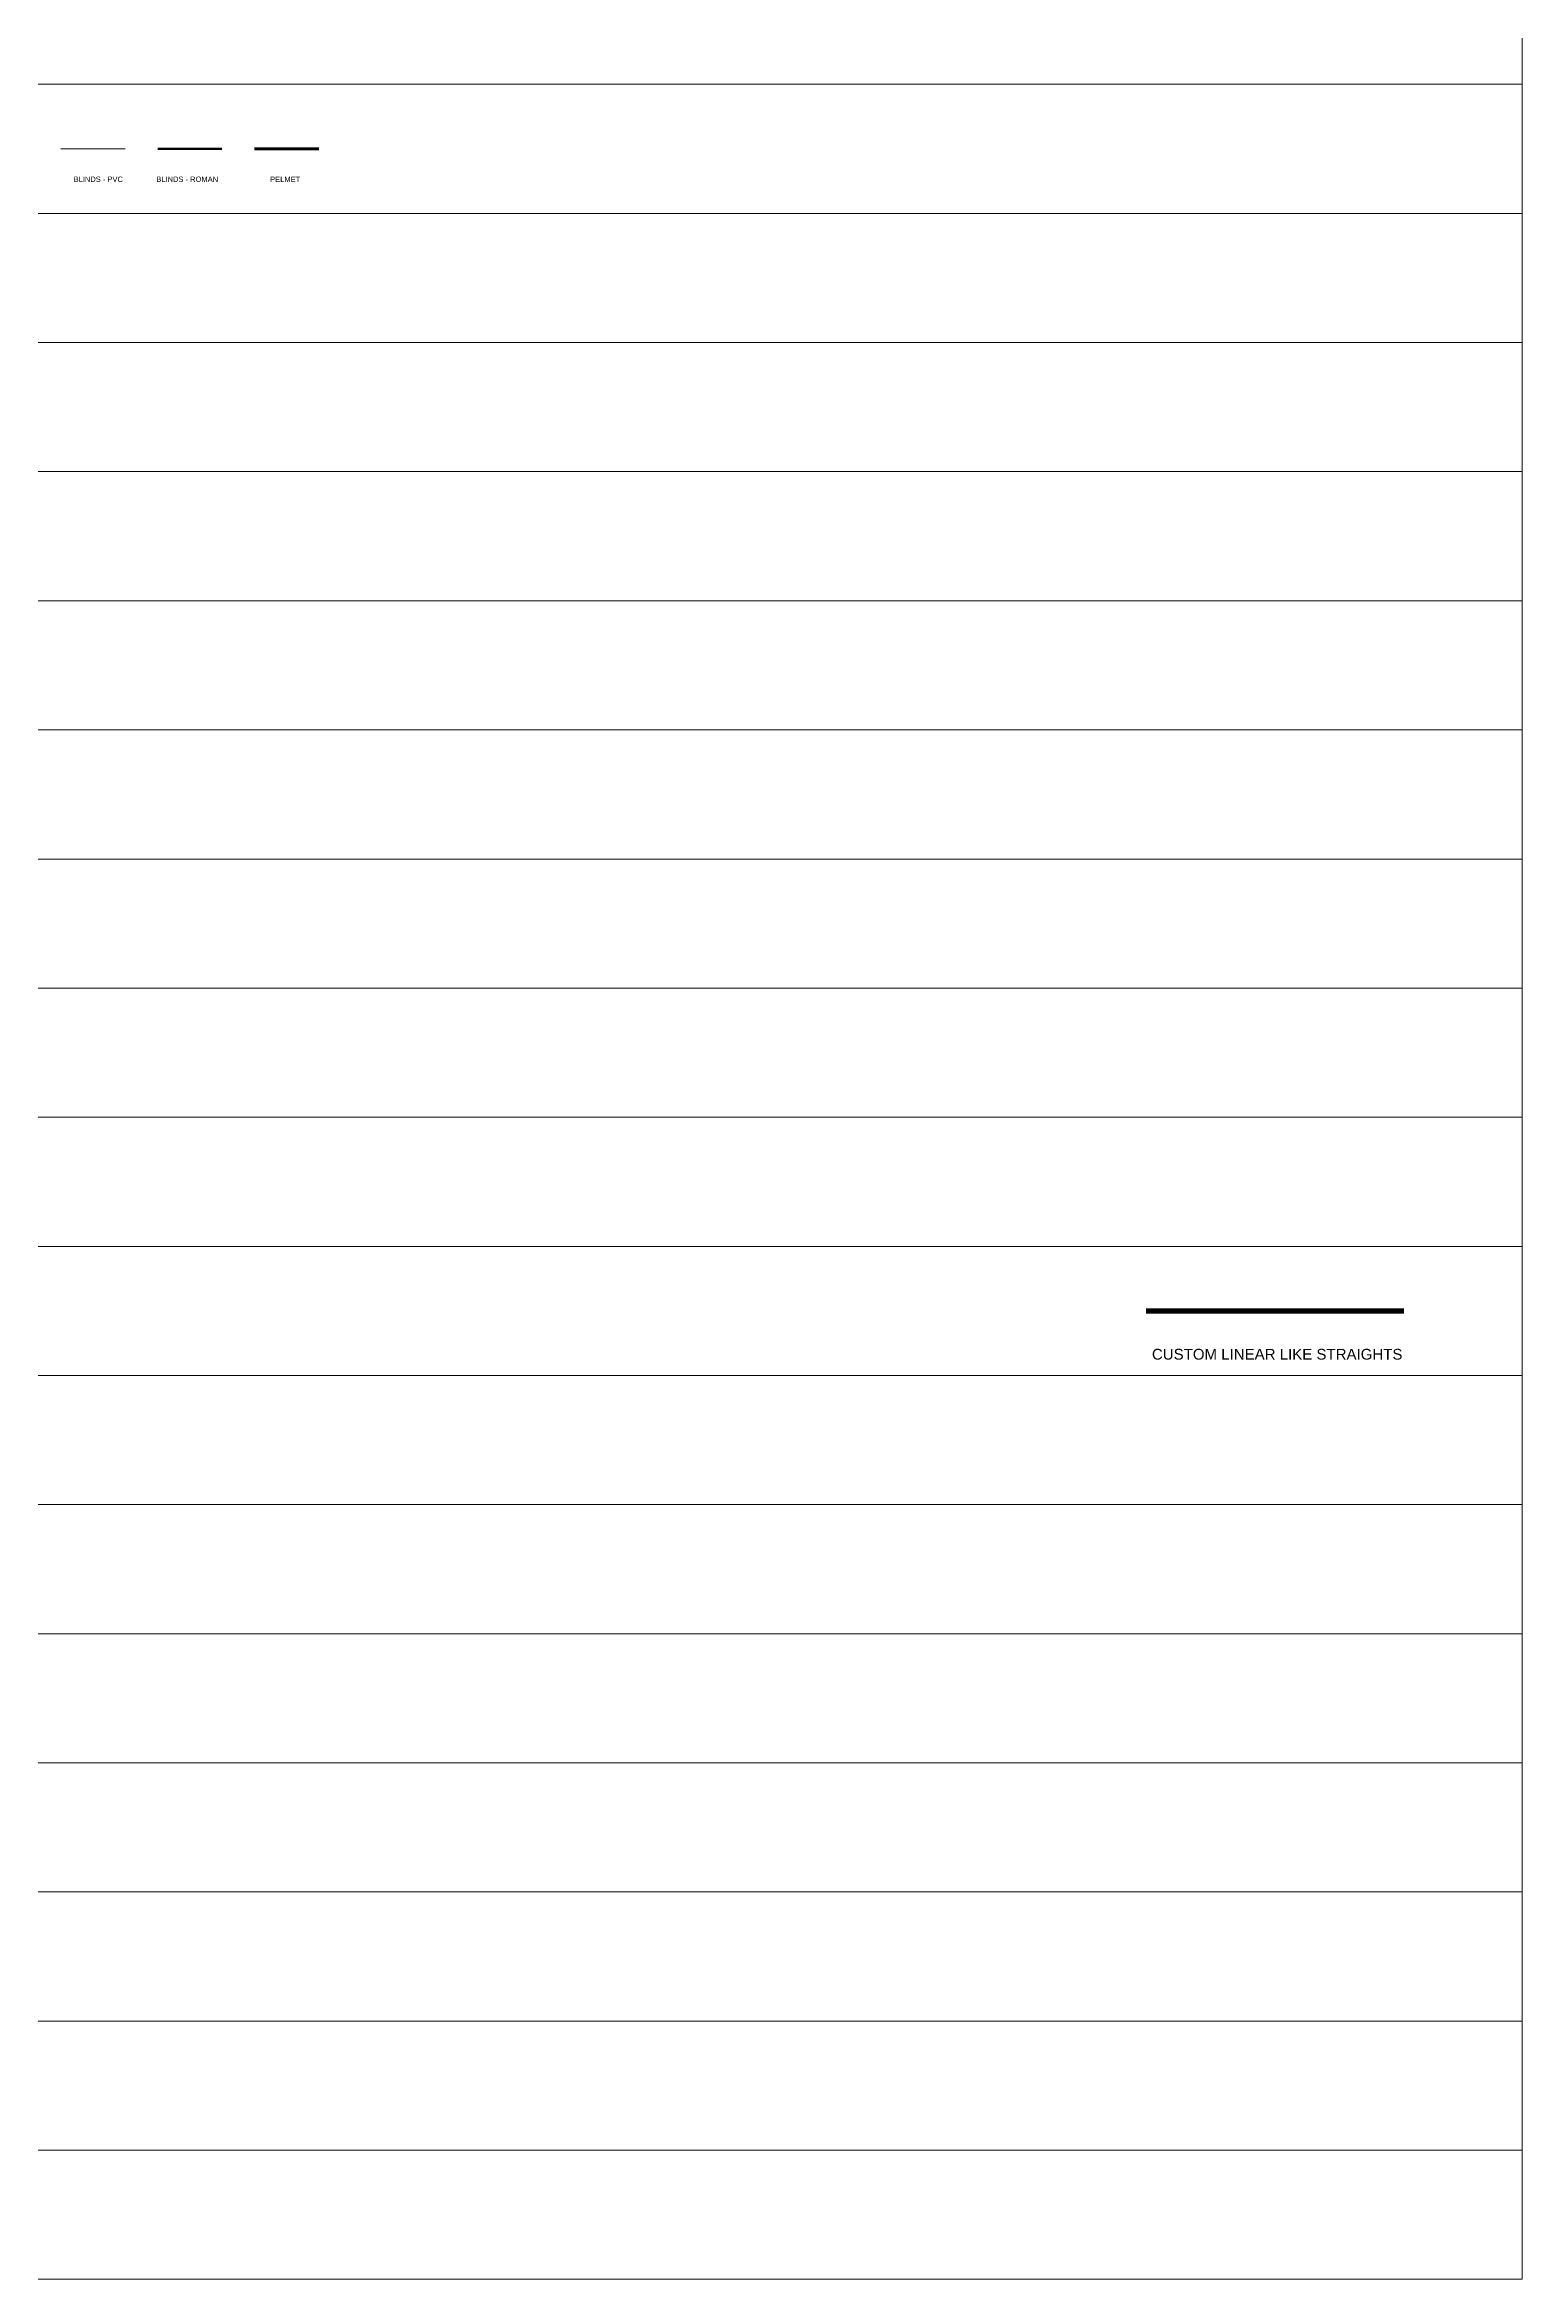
# Model space of a CAD drawing. Header units: millimetres. Extents: x -30 to 138967, y -30 to 77998.
# Drawn here: x 109756 to 123491, y 41198 to 61966 of the extents above; entities that cross this region are included whole.
import ezdxf

# ---------------------------------------------------------------- set-up
doc = ezdxf.new("R2010")
doc.units = ezdxf.units.MM
doc.header["$LTSCALE"] = 10
doc.header["$MEASUREMENT"] = 0
doc.layers.get('0').update_dxf_attribs({"lineweight": 13})
for name, color, linetype, lineweight, true_color in [('BLIND -PVC', 7, 'Continuous', 13, 0x625f7c), ('BLIND ROMAN', 7, 'Continuous', 20, 0xff6161), ('PELMET', 7, 'Continuous', 30, 0x65665c)]:
    doc.layers.add(name, color=color, linetype=linetype, lineweight=lineweight, true_color=true_color)
doc.layers.add('CUSTOM LINEAR LIKE CURVES', color=51, linetype='Continuous', lineweight=13)
doc.layers.add('TEXT', color=7, linetype='Continuous')
doc.styles.add('2MM', font='arial.ttf')

msp = doc.modelspace()

# ---------------------------------------------------------------- linework, layer by layer
at = {"lineweight": 5, "ltscale": 10}
for points in [[(93491, 44798.2), (123491, 44798.2), (123491, 76998.2), (93491, 76998.2)], [(93491, 60398.2), (123491, 60398.2), (123491, 61598.2), (93491, 61598.2)], [(93491, 59198.2), (123491, 59198.2), (123491, 60398.2), (93491, 60398.2)], [(93491, 57998.2), (123491, 57998.2), (123491, 59198.2), (93491, 59198.2)], [(93491, 56798.2), (123491, 56798.2), (123491, 57998.2), (93491, 57998.2)], [(93491, 55598.2), (123491, 55598.2), (123491, 56798.2), (93491, 56798.2)], [(93491, 54398.2), (123491, 54398.2), (123491, 55598.2), (93491, 55598.2)], [(93491, 53198.2), (123491, 53198.2), (123491, 54398.2), (93491, 54398.2)], [(93491, 51998.2), (123491, 51998.2), (123491, 53198.2), (93491, 53198.2)], [(93491, 50798.2), (123491, 50798.2), (123491, 51998.2), (93491, 51998.2)], [(93491, 49598.2), (123491, 49598.2), (123491, 50798.2), (93491, 50798.2)], [(93491, 48398.2), (123491, 48398.2), (123491, 49598.2), (93491, 49598.2)], [(93491, 47198.2), (123491, 47198.2), (123491, 48398.2), (93491, 48398.2)], [(93491, 45998.2), (123491, 45998.2), (123491, 47198.2), (93491, 47198.2)], [(93491, 44798.2), (123491, 44798.2), (123491, 45998.2), (93491, 45998.2)], [(93491, 43598.2), (123491, 43598.2), (123491, 44798.2), (93491, 44798.2)], [(93491, 42398.2), (123491, 42398.2), (123491, 43598.2), (93491, 43598.2)], [(93491, 41198.2), (123491, 41198.2), (123491, 42398.2), (93491, 42398.2)]]:
    msp.add_lwpolyline(points, close=True, dxfattribs=at)
at = {"layer": 'BLIND -PVC', "ltscale": 10, "const_width": 12}
msp.add_lwpolyline([(109905.7, 60998.2), (110505.7, 60998.2)], dxfattribs=at)
at = {"layer": 'BLIND ROMAN', "lineweight": 5, "ltscale": 10, "const_width": 20}
msp.add_lwpolyline([(110805.7, 60998.2), (111405.7, 60998.2)], dxfattribs=at)
at = {"layer": 'CUSTOM LINEAR LIKE CURVES', "lineweight": 5, "ltscale": 10, "const_width": 50}
msp.add_lwpolyline([(119993.1, 50198.2), (122392.6, 50198.2)], dxfattribs=at)
at = {"layer": 'PELMET', "ltscale": 10, "const_width": 30}
msp.add_lwpolyline([(111705.7, 60998.2), (112305.7, 60998.2)], dxfattribs=at)

# ---------------------------------------------------------------- texts
at = {"layer": 'TEXT', "attachment_point": 5, "style": '2MM'}
for s, insert, char_height, width in [('{\\C256;\\c0;BLINDS - PVC}', (110254.3, 60715.3), 50, 1087.824), ('{\\C256;\\c0;BLINDS - ROMAN}', (111081.3, 60715.3), 50, 1087.824), ('{\\C256;\\c0;PELMET}', (111992, 60715.3), 50, 1087.824), ('{\\C256;\\c0; CUSTOM LINEAR LIKE STRAIGHTS}', (121193.2, 49795), 100, 4385.565)]:
    msp.add_mtext(s, dxfattribs=dict(at, insert=insert, char_height=char_height, width=width))

doc.saveas('drawing.dxf')
